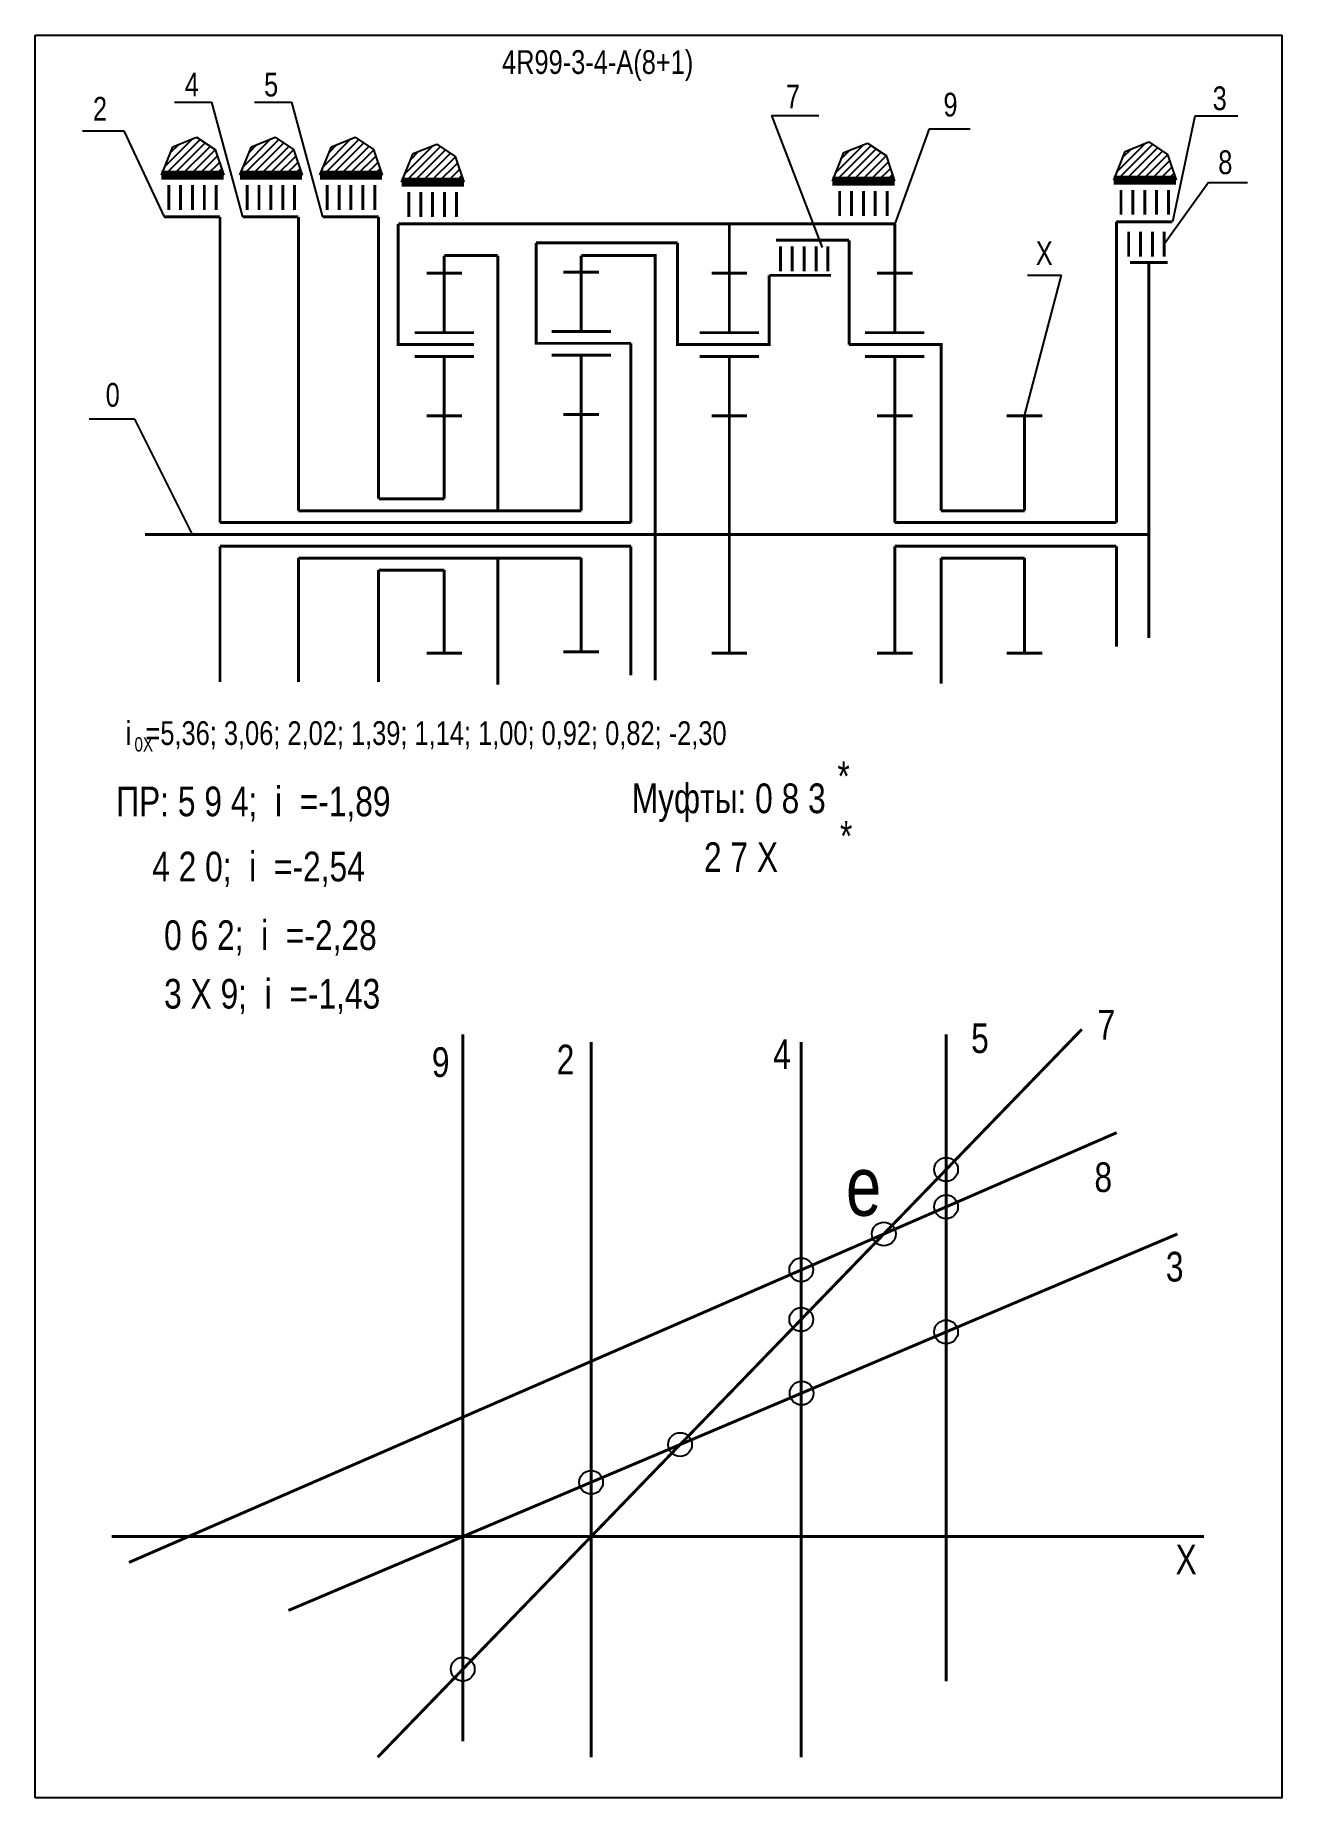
# Model space of a CAD drawing. Extents: x -361 to -151, y 153 to 450.
import ezdxf

# ---------------------------------------------------------------- set-up
doc = ezdxf.new("R2010")
doc.units = 0
doc.header["$LTSCALE"] = 15
doc.layers.add('DIM', color=92, linetype='CONTINUOUS')
doc.layers.add('MAIN', color=5, linetype='CONTINUOUS')
doc.styles.add('AMK', font='amk.shx', dxfattribs={"width": 0.8})

msp = doc.modelspace()

# ---------------------------------------------------------------- hatches: boundary and pattern name
at = {"layer": 'DIM'}
h = msp.add_hatch(dxfattribs=at)
h.set_pattern_fill('_USER', color=0, angle=45, style=0, pattern_type=0)
h.set_pattern_definition([(45, (-87.8176, 0.5734), (-0.7071068, 0.7071068), [])])
h.paths.add_polyline_path([(-338.11, 431.09), (-340.06, 426.27), (-329.56, 426.27), (-331.01, 430.59), (-334.13, 432.71)])
h = msp.add_hatch(dxfattribs=at)
h.set_pattern_fill('_USER', color=0, angle=45, style=0, pattern_type=0)
h.set_pattern_definition([(45, (-74.5995, 0.5734), (-0.7071068, 0.7071068), [])])
h.paths.add_polyline_path([(-324.9, 431.09), (-326.84, 426.27), (-316.34, 426.27), (-317.79, 430.59), (-320.91, 432.71)])
h = msp.add_hatch(dxfattribs=at)
h.set_pattern_fill('_USER', color=0, angle=45, style=0, pattern_type=0)
h.set_pattern_definition([(45, (-61.1119, 0.5734), (-0.7071068, 0.7071068), [])])
h.paths.add_polyline_path([(-311.41, 431.09), (-313.35, 426.27), (-302.86, 426.27), (-304.3, 430.59), (-307.42, 432.71)])
h = msp.add_hatch(dxfattribs=at)
h.set_pattern_fill('_USER', color=0, angle=45, style=0, pattern_type=0)
h.set_pattern_definition([(45, (-47.3499, -0.6007), (-0.7071068, 0.7071068), [])])
h.paths.add_polyline_path([(-297.65, 429.92), (-299.59, 425.1), (-289.09, 425.1), (-290.54, 429.42), (-293.66, 431.54)])
h = msp.add_hatch(dxfattribs=at)
h.set_pattern_fill('_USER', color=0, angle=45, style=0, pattern_type=0)
h.set_pattern_definition([(45, (25.2276, -0.4319), (-0.7071068, 0.7071068), [])])
h.paths.add_polyline_path([(-225.07, 430.09), (-227.01, 425.27), (-216.52, 425.27), (-217.96, 429.59), (-221.08, 431.7)])
h = msp.add_hatch(dxfattribs=at)
h.set_pattern_fill('_USER', color=0, angle=45, style=0, pattern_type=0)
h.set_pattern_definition([(45, (72.632, -0.2431), (-0.7071068, 0.7071068), [])])
h.paths.add_polyline_path([(-177.66, 430.28), (-179.61, 425.46), (-169.11, 425.46), (-170.56, 429.78), (-173.68, 431.89)])

# ---------------------------------------------------------------- linework, layer by layer
at = {"layer": 'DIM', "color": 0}
for p, q in [((-337.86, 438.59), (-331.64, 438.59)), ((-331.64, 438.59), (-326.37, 419.25)), ((-324.37, 438.59), (-318.15, 438.59)), ((-318.15, 438.59), (-312.89, 419.25)), ((-353.32, 433.76), (-346.41, 433.76)), ((-346.41, 433.76), (-339.59, 419.25)), ((-237.25, 436.35), (-229.3, 436.35)), ((-237.25, 436.35), (-228.72, 414.08)), ((-210.72, 434.1), (-216.5, 418.08)), ((-210.72, 434.1), (-203.8, 434.1)), ((-165.93, 436.21), (-169.73, 418.44)), ((-158.67, 436.21), (-165.93, 436.21)), ((-340.06, 426.27), (-338.11, 431.09)), ((-338.11, 431.09), (-334.13, 432.71)), ((-334.13, 432.71), (-331.01, 430.59)), ((-326.84, 426.27), (-324.9, 431.09)), ((-324.9, 431.09), (-320.91, 432.71)), ((-320.91, 432.71), (-317.79, 430.59)), ((-313.35, 426.27), (-311.41, 431.09)), ((-311.41, 431.09), (-307.42, 432.71)), ((-307.42, 432.71), (-304.3, 430.59)), ((-297.65, 429.92), (-293.66, 431.54)), ((-293.66, 431.54), (-290.54, 429.42)), ((-225.07, 430.09), (-221.08, 431.7)), ((-221.08, 431.7), (-217.96, 429.59)), ((-177.66, 430.28), (-173.68, 431.89)), ((-173.68, 431.89), (-170.56, 429.78)), ((-331.01, 430.59), (-329.56, 426.27)), ((-317.79, 430.59), (-316.34, 426.27)), ((-304.3, 430.59), (-302.86, 426.27)), ((-299.59, 425.1), (-297.65, 429.92)), ((-290.54, 429.42), (-289.09, 425.1)), ((-227.01, 425.27), (-225.07, 430.09)), ((-217.96, 429.59), (-216.52, 425.27)), ((-179.61, 425.46), (-177.66, 430.28)), ((-170.56, 429.78), (-169.11, 425.46)), ((-163.64, 425.08), (-171.09, 414.67)), ((-163.64, 425.08), (-157.07, 425.08)), ((-194.62, 385.75), (-188.4, 409.41)), ((-194.12, 409.41), (-188.4, 409.41)), ((-344.61, 385.2), (-352.22, 385.2)), ((-344.61, 385.2), (-334.86, 365.75))]:
    msp.add_line(p, q, dxfattribs=at)
at = {"layer": 'DIM', "color": 0, "const_width": 0.5}
for points in [[(-330.18, 419.25), (-330.18, 367.75)], [(-316.96, 419.25), (-316.96, 369.75)], [(-303.47, 419.25), (-303.47, 371.75)], [(-216.5, 418.08), (-300.16, 418.08)], [(-297.01, 397.75), (-300.16, 397.75), (-300.16, 418.08)], [(-179.14, 367.75), (-179.14, 418.44)], [(-292.39, 412.75), (-283.39, 412.75)], [(-283.39, 412.75), (-283.39, 369.75)], [(-276.92, 414.87), (-253.09, 414.87)], [(-273.66, 397.95), (-276.92, 397.95), (-276.92, 414.87)], [(-269.31, 412.75), (-260.94, 412.75)], [(-260.94, 412.75), (-256.84, 412.75), (-256.84, 341.14)], [(-249.65, 397.75), (-253.09, 397.75), (-253.09, 414.87)], [(-236.52, 415.32), (-224.2, 415.32)], [(-224.2, 415.32), (-224.2, 397.75)], [(-176.89, 411.58), (-170.51, 411.58)], [(-173.7, 411.58), (-173.7, 348.29)], [(-239.6, 397.75), (-237.64, 397.75), (-237.64, 409.41)], [(-237.64, 409.41), (-227.24, 409.41)], [(-260.94, 397.95), (-260.94, 367.75)], [(-211.67, 397.75), (-208.7, 397.75), (-208.7, 369.75)], [(-316.96, 369.75), (-269.31, 369.75)], [(-342.8, 365.75), (-244.37, 365.75)], [(-330.18, 367.75), (-283.98, 367.75)], [(-283.98, 367.75), (-260.94, 367.75)], [(-244.37, 365.75), (-173.7, 365.75)], [(-216.5, 367.75), (-179.14, 367.75)], [(-330.18, 363.75), (-283.98, 363.75)], [(-330.18, 363.75), (-330.18, 340.91)], [(-283.98, 363.75), (-260.94, 363.75)], [(-260.94, 363.75), (-260.94, 341.99)], [(-216.5, 363.75), (-179.14, 363.75)], [(-179.14, 346.82), (-179.14, 363.75)], [(-316.96, 361.75), (-269.31, 361.75)], [(-316.96, 361.75), (-316.96, 340.91)], [(-303.47, 359.75), (-303.47, 340.91)], [(-283.39, 361.75), (-283.39, 340.45)], [(-208.7, 361.75), (-208.7, 340.59)], [(-184.99, 282.35), (-303.62, 159.69)], [(-289.28, 281.5), (-289.28, 162.38)], [(-267.66, 159.68), (-267.66, 280.23)], [(-179.11, 264.94), (-345.51, 192.52)], [(-318.65, 184.43), (-168.87, 247.87)], [(-348.42, 196.87), (-164.39, 196.87)]]:
    msp.add_lwpolyline(points, dxfattribs=at)
at = {"layer": 'DIM', "color": 0}
for points in [[(-303.47, 371.75, 0.5, 0.5, 0), (-292.39, 371.75, 0.5, 0.5, 0)], [(-208.7, 369.75, 0.5, 0.5, 0), (-194.62, 369.75, 0.5, 0.5, 0)], [(-303.47, 359.75, 0.5, 0.5, 0), (-292.39, 359.75, 0.5, 0.5, 0)], [(-208.7, 361.75, 0.5, 0.5, 0), (-194.62, 361.75, 0.5, 0.5, 0)], [(-232.26, 159.68, 0.5, 0.5, 0), (-232.26, 280.23, 0.5, 0.5, 0)], [(-207.85, 281.5, 0.5, 0.5, 0), (-207.85, 172.47, 0.5, 0.5, 0)]]:
    msp.add_lwpolyline(points, format="xyseb", dxfattribs=at)
for centre in [(-207.85, 258.72), (-207.85, 252.44), (-218.34, 247.87), (-232.26, 241.81), (-232.26, 233.47), (-207.85, 231.36), (-232.19, 221.05), (-252.67, 212.38), (-267.66, 206.02), (-289.28, 174.52)]:
    msp.add_circle(centre, 2, dxfattribs=at)
at = {"layer": 'MAIN'}
for points in [[(-361.31, 152.87), (-361.31, 449.87)], [(-361.3, 449.87), (-151.3, 449.87), (-151.3, 152.87), (-361.3, 152.87)]]:
    msp.add_lwpolyline(points, dxfattribs=at)
at = {"layer": 'MAIN', "color": 0}
for points, const_width in [([(-340.06, 426.27), (-329.56, 426.27)], 1.5), ([(-330.82, 424.62), (-330.82, 420.42)], 0.5), ([(-326.84, 426.27), (-316.34, 426.27)], 1.5), ([(-317.61, 424.62), (-317.61, 420.42)], 0.5), ([(-313.35, 426.27), (-302.86, 426.27)], 1.5), ([(-304.12, 424.62), (-304.12, 420.42)], 0.5), ([(-299.59, 425.1), (-289.09, 425.1)], 1.5), ([(-227.01, 425.27), (-216.52, 425.27)], 1.5), ([(-179.61, 425.46), (-169.11, 425.46)], 1.5), ([(-290.36, 423.45), (-290.36, 419.25)], 0.5), ([(-217.78, 423.62), (-217.78, 419.42)], 0.5), ([(-170.38, 423.81), (-170.38, 419.61)], 0.5), ([(-339.59, 419.25), (-330.18, 419.25)], 0.5), ([(-326.37, 419.25), (-316.96, 419.25)], 0.5), ([(-312.89, 419.25), (-303.47, 419.25)], 0.5), ([(-244.37, 409.75), (-244.37, 418.08)], 0.5), ([(-216.5, 399.75), (-216.5, 418.08)], 0.5), ([(-179.14, 418.44), (-169.73, 418.44)], 0.5), ([(-292.39, 409.75), (-292.39, 412.75)], 0.5), ([(-269.31, 409.95), (-269.31, 412.75)], 0.5), ([(-227.76, 414.3), (-227.76, 410.11)], 0.5), ([(-292.39, 409.75), (-295.39, 409.75)], 0.5), ([(-292.39, 399.75), (-292.39, 409.75)], 0.5), ([(-292.39, 409.75), (-289.39, 409.75)], 0.5), ([(-269.31, 409.95), (-272.31, 409.95)], 0.5), ([(-269.31, 399.95), (-269.31, 409.95)], 0.5), ([(-269.31, 409.95), (-266.31, 409.95)], 0.5), ([(-244.37, 409.75), (-247.37, 409.75)], 0.5), ([(-244.37, 399.75), (-244.37, 409.75)], 0.5), ([(-244.37, 409.75), (-241.37, 409.75)], 0.5), ([(-216.5, 409.75), (-219.5, 409.75)], 0.5), ([(-216.5, 409.75), (-213.5, 409.75)], 0.5), ([(-287.39, 397.75), (-297.01, 397.75)], 0.5), ([(-260.94, 397.95), (-273.66, 397.95)], 0.5), ([(-239.6, 397.75), (-249.65, 397.75)], 0.5), ([(-211.67, 397.75), (-224.2, 397.75)], 0.5), ([(-292.39, 395.75), (-297.39, 395.75)], 0.5), ([(-292.39, 385.75), (-292.39, 395.75), (-287.39, 395.75)], 0.5), ([(-269.31, 395.95), (-274.31, 395.95)], 0.5), ([(-269.31, 385.95), (-269.31, 395.95), (-264.31, 395.95)], 0.5), ([(-244.37, 395.75), (-249.37, 395.75)], 0.5), ([(-244.37, 385.75), (-244.37, 395.75), (-239.37, 395.75)], 0.5), ([(-216.5, 395.75), (-221.5, 395.75)], 0.5), ([(-216.5, 385.75), (-216.5, 395.75), (-211.5, 395.75)], 0.5), ([(-269.31, 385.95), (-272.31, 385.95)], 0.5), ([(-269.31, 369.75), (-269.31, 385.95)], 0.5), ([(-269.31, 385.95), (-266.31, 385.95)], 0.5), ([(-292.39, 385.75), (-295.39, 385.75)], 0.5), ([(-292.39, 371.75), (-292.39, 385.75)], 0.5), ([(-292.39, 385.75), (-289.39, 385.75)], 0.5), ([(-244.37, 385.75), (-247.37, 385.75)], 0.5), ([(-244.37, 365.75), (-244.37, 385.75)], 0.5), ([(-244.37, 385.75), (-241.37, 385.75)], 0.5), ([(-216.5, 385.75), (-219.5, 385.75)], 0.5), ([(-216.5, 367.75), (-216.5, 385.75)], 0.5), ([(-216.5, 385.75), (-213.5, 385.75)], 0.5), ([(-194.62, 385.75), (-197.62, 385.75)], 0.5), ([(-194.62, 369.75), (-194.62, 385.75)], 0.5), ([(-194.62, 385.75), (-191.62, 385.75)], 0.5), ([(-244.37, 365.75), (-244.37, 345.75)], 0.5), ([(-216.5, 363.75), (-216.5, 345.75)], 0.5), ([(-292.39, 359.75), (-292.39, 345.75)], 0.5), ([(-269.31, 361.75), (-269.31, 345.95)], 0.5), ([(-194.62, 361.75), (-194.62, 345.75)], 0.5), ([(-292.39, 345.75), (-295.39, 345.75)], 0.5), ([(-292.39, 345.75), (-289.39, 345.75)], 0.5), ([(-269.31, 345.95), (-272.31, 345.95)], 0.5), ([(-269.31, 345.95), (-266.31, 345.95)], 0.5), ([(-244.37, 345.75), (-247.37, 345.75)], 0.5), ([(-244.37, 345.75), (-241.37, 345.75)], 0.5), ([(-216.5, 345.75), (-219.5, 345.75)], 0.5), ([(-216.5, 345.75), (-213.5, 345.75)], 0.5), ([(-194.62, 345.75), (-197.62, 345.75)], 0.5), ([(-194.62, 345.75), (-191.62, 345.75)], 0.5)]:
    msp.add_lwpolyline(points, dxfattribs=dict(at, const_width=const_width))
for points in [[(-338.82, 424.62, 0.5, 0.5, 0), (-338.82, 420.42, 0.5, 0.5, 0)], [(-336.82, 424.62, 0.5, 0.5, 0), (-336.82, 420.42, 0.5, 0.5, 0)], [(-334.82, 424.62, 0.5, 0.5, 0), (-334.82, 420.42, 0.5, 0.5, 0)], [(-332.82, 424.62, 0.5, 0.5, 0), (-332.82, 420.42, 0.5, 0.5, 0)], [(-325.61, 424.62, 0.5, 0.5, 0), (-325.61, 420.42, 0.5, 0.5, 0)], [(-323.61, 424.62, 0.5, 0.5, 0), (-323.61, 420.42, 0.5, 0.5, 0)], [(-321.61, 424.62, 0.5, 0.5, 0), (-321.61, 420.42, 0.5, 0.5, 0)], [(-319.61, 424.62, 0.5, 0.5, 0), (-319.61, 420.42, 0.5, 0.5, 0)], [(-312.12, 424.62, 0.5, 0.5, 0), (-312.12, 420.42, 0.5, 0.5, 0)], [(-310.12, 424.62, 0.5, 0.5, 0), (-310.12, 420.42, 0.5, 0.5, 0)], [(-308.12, 424.62, 0.5, 0.5, 0), (-308.12, 420.42, 0.5, 0.5, 0)], [(-306.12, 424.62, 0.5, 0.5, 0), (-306.12, 420.42, 0.5, 0.5, 0)], [(-298.36, 423.45, 0.5, 0.5, 0), (-298.36, 419.25, 0.5, 0.5, 0)], [(-296.36, 423.45, 0.5, 0.5, 0), (-296.36, 419.25, 0.5, 0.5, 0)], [(-294.36, 423.45, 0.5, 0.5, 0), (-294.36, 419.25, 0.5, 0.5, 0)], [(-292.36, 423.45, 0.5, 0.5, 0), (-292.36, 419.25, 0.5, 0.5, 0)], [(-225.78, 423.62, 0.5, 0.5, 0), (-225.78, 419.42, 0.5, 0.5, 0)], [(-223.78, 423.62, 0.5, 0.5, 0), (-223.78, 419.42, 0.5, 0.5, 0)], [(-221.78, 423.62, 0.5, 0.5, 0), (-221.78, 419.42, 0.5, 0.5, 0)], [(-219.78, 423.62, 0.5, 0.5, 0), (-219.78, 419.42, 0.5, 0.5, 0)], [(-178.38, 423.81, 0.5, 0.5, 0), (-178.38, 419.61, 0.5, 0.5, 0)], [(-176.38, 423.81, 0.5, 0.5, 0), (-176.38, 419.61, 0.5, 0.5, 0)], [(-174.38, 423.81, 0.5, 0.5, 0), (-174.38, 419.61, 0.5, 0.5, 0)], [(-172.38, 423.81, 0.5, 0.5, 0), (-172.38, 419.61, 0.5, 0.5, 0)], [(-177.09, 416.77, 0.5, 0.5, 0), (-177.09, 412.58, 0.5, 0.5, 0)], [(-175.09, 416.77, 0.5, 0.5, 0), (-175.09, 412.58, 0.5, 0.5, 0)], [(-173.09, 416.77, 0.5, 0.5, 0), (-173.09, 412.58, 0.5, 0.5, 0)], [(-171.09, 416.77, 0.5, 0.5, 0), (-171.09, 412.58, 0.5, 0.5, 0)], [(-235.76, 414.3, 0.5, 0.5, 0), (-235.76, 410.11, 0.5, 0.5, 0)], [(-233.76, 414.3, 0.5, 0.5, 0), (-233.76, 410.11, 0.5, 0.5, 0)], [(-231.76, 414.3, 0.5, 0.5, 0), (-231.76, 410.11, 0.5, 0.5, 0)], [(-229.76, 414.3, 0.5, 0.5, 0), (-229.76, 410.11, 0.5, 0.5, 0)], [(-287.39, 399.75, 0.5, 0.5, 0), (-297.39, 399.75, 0.5, 0.5, 0)], [(-264.31, 399.95, 0.5, 0.5, 0), (-274.31, 399.95, 0.5, 0.5, 0)], [(-239.37, 399.75, 0.5, 0.5, 0), (-249.37, 399.75, 0.5, 0.5, 0)], [(-211.5, 399.75, 0.5, 0.5, 0), (-221.5, 399.75, 0.5, 0.5, 0)]]:
    msp.add_lwpolyline(points, format="xyseb", dxfattribs=at)

# ---------------------------------------------------------------- texts
at = {"layer": 'DIM', "color": 0, "style": 'AMK', "width": 0.8}
for s, height, p in [('4R99-3-4-A(8+1)', 4, (-282.67, 443.35)), ('4', 4, (-336.12, 439.56)), ('5', 4, (-322.75, 439.55)), ('7', 4, (-234.84, 437.53)), ('9', 4, (-208.3, 436.18)), ('3', 4, (-162.94, 437.24)), ('2', 4, (-351.59, 435.48)), ('8', 4, (-161.99, 426.46)), ('X', 4, (-192.74, 411.14)), ('0', 4, (-349.44, 387.27)), ('i  =5,36; 3,06; 2,02; 1,39; 1,14; 1,00; 0,92; 0,82; -2,30', 4, (-346.06, 330.27)), ('0X', 2.4, (-344.59, 329.17)), ('*', 5, (-226.16, 322.51)), ('Муфты: 0 8 3', 5, (-260.82, 318.78)), (' ПР: 5 9 4;  i  =-1,89', 5, (-349.15, 318.26)), ('*', 5, (-225.73, 312.44)), ('     4 2 0;  i  =-2,54', 5, (-349.04, 307.28)), ('       2 7 X', 5, (-259.05, 308.87)), ('    0 6 2;  i  =-2,28', 5, (-345.55, 295.72)), ('    3 X 9;  i  =-1,43', 5, (-345.55, 285.85)), ('7', 5, (-182.34, 280.62)), ('5', 5, (-203.63, 278.36)), ('9', 5, (-294.49, 274.33)), ('2', 5, (-273.46, 274.76)), ('4', 5, (-236.99, 275.68)), ('e', 10, (-224.72, 250.94)), ('8', 5, (-182.86, 254.94)), ('3', 5, (-170.83, 239.86)), ('X', 5, (-169.19, 190.52))]:
    msp.add_text(s, height=height, dxfattribs=at).set_placement(p)

doc.saveas('drawing.dxf')
